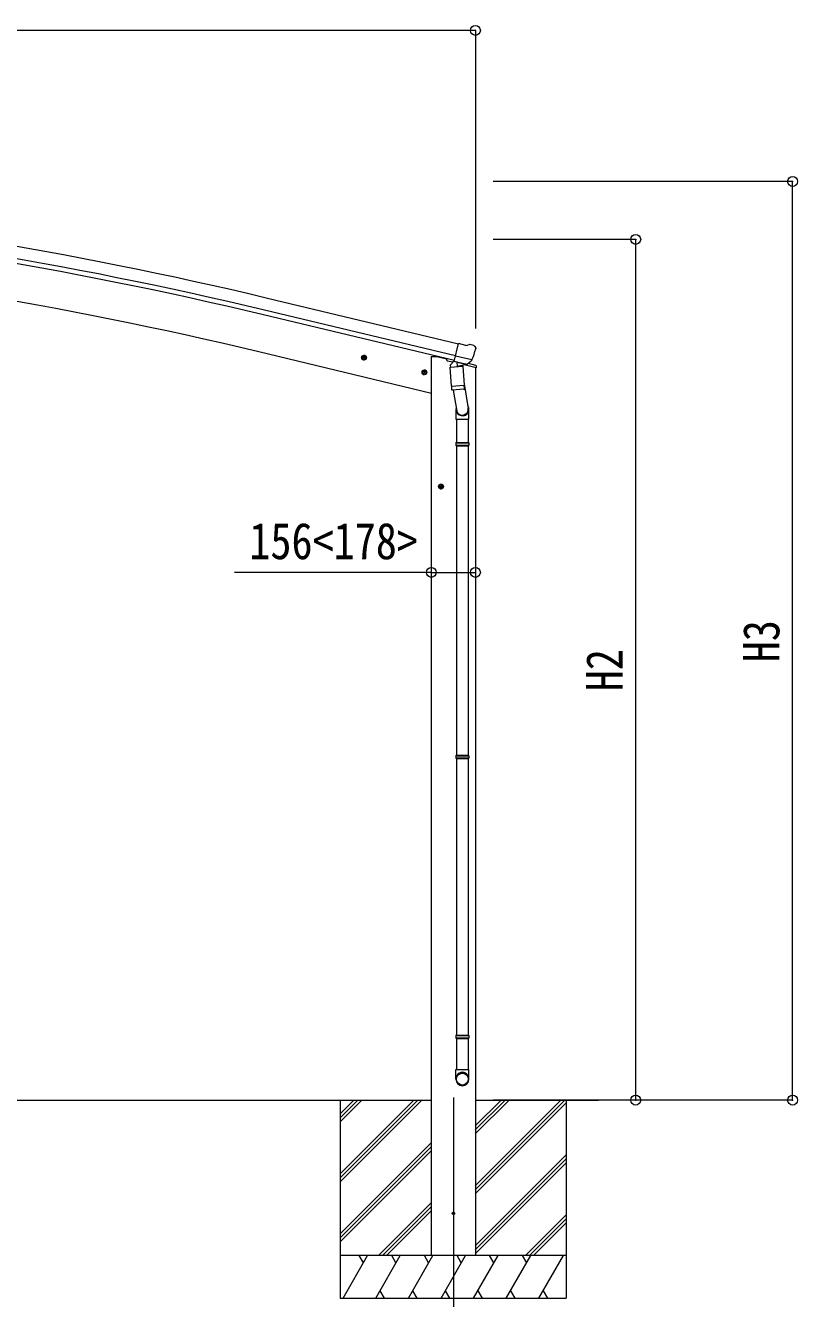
# Model space of a CAD drawing. Units: millimetres at full size; details may follow other scales. Extents: x -9783 to 9892, y -6828 to 6752.
# Drawn here: x -1768 to 964, y -1815 to 2688 of the extents above; entities that cross this region are included whole.
import ezdxf
from ezdxf.enums import TextEntityAlignment as Align

# ---------------------------------------------------------------- set-up
doc = ezdxf.new("R2010")
doc.units = ezdxf.units.MM
doc.header["$LTSCALE"] = 35
doc.header["$PDMODE"] = 32
doc.header["$PDSIZE"] = 35
for name, color, linetype, lineweight in [('0-0_0', 7, 'Continuous', 9), ('0-1_本体', 4, 'Continuous', 9), ('0-2_部品', 7, 'Continuous', 9), ('0-8_PARTS2', 2, 'Continuous', 9), ('0-A_寸法', 6, 'Continuous', 9)]:
    doc.layers.add(name, color=color, linetype=linetype, lineweight=lineweight)
doc.styles.add('ＭＳ ゴシック', font='')
doc.styles.get('ＭＳ ゴシック').set_extended_font_data('MS Gothic')

msp = doc.modelspace()

# ---------------------------------------------------------------- linework, layer by layer
at = {"layer": '0-0_0'}
for p, q in [((-7201.93, -1113.2), (-332.96, -1113.2)), ((-654.51, -1113.2), (-654.51, -1813.2)), ((-654.51, -1373.93), (-393.78, -1113.2)), ((-654.51, -1388.07), (-379.64, -1113.2)), ((-654.51, -1402.21), (-365.5, -1113.2)), ((-654.51, -1190.08), (-577.63, -1113.2)), ((-654.51, -1175.94), (-591.77, -1113.2)), ((-654.51, -1161.8), (-605.93, -1113.21)), ((-605.92, -1113.21), (-605.91, -1113.2)), ((-176.76, -1232.83), (-57.13, -1113.2)), ((-176.76, -1218.69), (-71.27, -1113.2)), ((-176.76, -1204.55), (-85.41, -1113.2)), ((-176.76, -1416.68), (126.71, -1113.21)), ((-176.76, -1430.82), (140.85, -1113.21)), ((-176.76, -1444.96), (145.49, -1122.71)), ((-176.26, -1113.2), (258.92, -1113.2)), ((145.49, -1113.2), (145.49, -1813.2)), ((-654.51, -1586.06), (-332.26, -1263.81)), ((-654.51, -1600.2), (-332.26, -1277.95)), ((-654.51, -1614.34), (-332.26, -1292.09)), ((-176.76, -1628.81), (145.49, -1306.56)), ((-176.76, -1642.95), (145.49, -1320.7)), ((-176.76, -1657.09), (145.49, -1334.84)), ((-519.52, -1663.2), (-332.26, -1475.94)), ((-505.38, -1663.2), (-332.26, -1490.08)), ((-491.23, -1663.2), (-332.26, -1504.23)), ((0.98, -1663.2), (145.49, -1518.69)), ((15.12, -1663.2), (145.49, -1532.83)), ((29.27, -1663.2), (145.49, -1546.98)), ((145.49, -1663.2), (-654.51, -1663.2)), ((-644.22, -1813.2), (-557.62, -1663.2)), ((-572.62, -1689.18), (-587.62, -1663.2)), ((-528.75, -1813.2), (-442.15, -1663.2)), ((-457.15, -1689.18), (-472.15, -1663.2)), ((-413.28, -1813.2), (-326.68, -1663.2)), ((-341.68, -1689.18), (-356.68, -1663.2)), ((-297.81, -1813.2), (-211.21, -1663.2)), ((-226.21, -1689.18), (-241.21, -1663.2)), ((-182.34, -1813.2), (-95.74, -1663.2)), ((-110.74, -1689.18), (-125.74, -1663.2)), ((-66.87, -1813.2), (19.73, -1663.2)), ((-10.27, -1663.2), (4.73, -1689.18)), ((48.6, -1813.2), (135.2, -1663.2)), ((-513.75, -1787.22), (-498.75, -1813.2)), ((-398.28, -1787.22), (-383.28, -1813.2)), ((-282.81, -1787.22), (-267.81, -1813.2)), ((-167.34, -1787.22), (-152.34, -1813.2)), ((-51.87, -1787.22), (-36.87, -1813.2)), ((63.6, -1787.22), (78.6, -1813.2)), ((-654.51, -1813.2), (145.49, -1813.2))]:
    msp.add_line(p, q, dxfattribs=at)
at = {"layer": '0-1_本体'}
for p, q in [((-236.28, 1561.03), (-911.96, 1722.98)), ((-246.36, 1519.05), (-922.03, 1681)), ((-250.28, 1502.69), (-925.95, 1664.64)), ((-331.76, 1386.8), (-942.57, 1533.44)), ((-332.09, 1516.8), (-332.09, -1663.2)), ((-176.09, 1477.83), (-176.09, -1663.2))]:
    msp.add_line(p, q, dxfattribs=at)
msp.add_lwpolyline([(-332.09, 1516.8), (-312.09, 1516.8), (-278.25, 1508.68)], dxfattribs=at)
for centre, radius, start, end in [((-4284.72, -12348.27), 14469.82, 76.52099, 85.02099), ((-4284.72, -12348.27), 14409.82, 76.52099, 85.02099), ((-4284.72, -12348.27), 14426.65, 76.52099, 85.02099), ((-4302.14, -12461.37), 14392.42, 76.50111, 84.99887)]:
    msp.add_arc(centre, radius, start, end, dxfattribs=at)
at = {"layer": '0-2_部品'}
for p, q in [((-209.88, 1556.74), (-235.81, 1562.97)), ((-209.88, 1556.74), (-196.62, 1559.44)), ((-182.14, 1556.25), (-195.32, 1559.42)), ((-179.04, 1554.01), (-175.19, 1547.71)), ((-174.82, 1545.43), (-175.1, 1544.28)), ((-560.56, 1510.74), (-580.01, 1515.41)), ((-577.58, 1514.82), (-572.42, 1520.27)), ((-575.45, 1507.63), (-577.58, 1514.82)), ((-572.62, 1503.35), (-567.95, 1522.8)), ((-572.42, 1520.27), (-565.12, 1518.52)), ((-565.12, 1518.52), (-562.99, 1511.32)), ((-278.25, 1509.45), (-278.25, 1506.14)), ((-255.53, 1496.74), (-274.42, 1501.28)), ((-251.54, 1501.34), (-264.85, 1486.02)), ((-250.59, 1501.4), (-251.54, 1501.34)), ((-247.51, 1498.93), (-249.04, 1499.3)), ((-210.81, 1490.12), (-247.51, 1498.93)), ((-188.88, 1505.12), (-246.38, 1518.93)), ((-241.56, 1497.11), (-240.54, 1482.5)), ((-213.35, 1488.11), (-239.16, 1481.67)), ((-173.7, 1477.1), (-216.4, 1487.35)), ((-208.44, 1489.65), (-215.96, 1491.45)), ((-212.64, 1489.89), (-212.59, 1489.15)), ((-209.28, 1489.75), (-210.81, 1490.12)), ((-205.73, 1490.21), (-189.35, 1504.7)), ((-202.2, 1493.2), (-176, 1486.9)), ((-346.73, 1458.99), (-366.18, 1463.66)), ((-363.76, 1463.08), (-358.59, 1468.52)), ((-361.62, 1455.88), (-363.76, 1463.08)), ((-358.79, 1451.6), (-354.12, 1471.05)), ((-358.59, 1468.52), (-351.29, 1466.77)), ((-351.29, 1466.77), (-349.16, 1459.57)), ((-265.95, 1479.57), (-220.27, 1482.76)), ((-261.28, 1412.73), (-265.95, 1479.57)), ((-264.85, 1486.02), (-264.41, 1479.68)), ((-222.04, 1485.94), (-221.81, 1482.66)), ((-220.27, 1482.76), (-215.59, 1415.93)), ((-173.7, 1483.99), (-173.7, 1477.1)), ((-261.28, 1412.73), (-215.59, 1415.93)), ((-261.27, 1412.73), (-260.38, 1400.04)), ((-216.58, 1401.32), (-258.27, 1398.41)), ((-254.76, 1398.65), (-242.11, 1323.72)), ((-215.93, 1420.81), (-201.41, 1333.04)), ((-214.73, 1403.46), (-215.6, 1415.93)), ((-215.13, 1402.1), (-215.13, 1402.1)), ((-245.26, 1330.54), (-245.26, 1295.88)), ((-199.26, 1295.88), (-199.26, 1330.23)), ((-245.26, 1295.88), (-199.26, 1295.88)), ((-243.26, 1295.88), (-243.26, 1213.36)), ((-201.26, 1295.88), (-201.26, 1213.36)), ((-245.26, 1211.36), (-244.26, 1213.36)), ((-245.26, 1211.36), (-199.26, 1211.36)), ((-245.26, 1211.36), (-245.26, 1203.36)), ((-245.26, 1203.36), (-199.26, 1203.36)), ((-245.26, 1203.36), (-244.26, 1201.36)), ((-244.26, 1213.36), (-200.26, 1213.36)), ((-244.26, 1201.36), (-200.26, 1201.36)), ((-243.26, 1201.36), (-243.26, 107.17)), ((-201.26, 1201.36), (-201.26, 107.17)), ((-199.26, 1211.36), (-200.26, 1213.36)), ((-307.76, 1057.3), (-287.76, 1057.3)), ((-304.26, 1061.05), (-297.76, 1064.8)), ((-297.76, 1047.3), (-297.76, 1067.3)), ((-297.76, 1064.8), (-291.26, 1061.05)), ((-291.26, 1053.55), (-297.76, 1049.79)), ((-291.26, 1061.05), (-291.26, 1053.55)), ((-245.26, 105.17), (-244.26, 107.17)), ((-245.26, 105.17), (-199.26, 105.17)), ((-245.26, 105.17), (-245.26, 97.17)), ((-245.26, 97.17), (-199.26, 97.17)), ((-245.26, 97.17), (-244.26, 95.17)), ((-244.26, 107.17), (-200.26, 107.17)), ((-244.26, 95.17), (-200.26, 95.17)), ((-243.26, 95.17), (-243.26, -882.75)), ((-201.26, 95.17), (-201.26, -882.75)), ((-199.26, 105.17), (-200.26, 107.17)), ((-245.26, -884.75), (-244.26, -882.75)), ((-245.26, -884.75), (-199.26, -884.75)), ((-245.26, -884.75), (-245.26, -892.75)), ((-245.26, -892.75), (-199.26, -892.75)), ((-245.26, -892.75), (-244.26, -894.75)), ((-244.26, -882.75), (-200.26, -882.75)), ((-244.26, -894.75), (-200.26, -894.75)), ((-243.26, -894.75), (-243.26, -1004.75)), ((-201.26, -894.75), (-201.26, -1004.75)), ((-199.26, -884.75), (-200.26, -882.75)), ((-245.26, -1038.9), (-245.26, -1004.75)), ((-245.26, -1004.75), (-199.26, -1004.75)), ((-199.26, -1038.9), (-199.26, -1004.75))]:
    msp.add_line(p, q, dxfattribs=at)
for points in [[(-241.24, 1497.52), (-250.96, 1499.86), (-235.81, 1562.97)], [(-562.99, 1511.32), (-568.15, 1505.88), (-575.45, 1507.63)], [(-241.24, 1497.52), (-241, 1497.37), (-216.24, 1491.42), (-215.96, 1491.45)], [(-188.61, 1505.7), (-189.19, 1504.86), (-189.35, 1504.7)], [(-349.16, 1459.57), (-354.33, 1454.13), (-361.62, 1455.88)], [(-199.26, 1211.36), (-199.26, 1203.36), (-200.26, 1201.36)], [(-297.76, 1049.79), (-304.26, 1053.55), (-304.26, 1061.05)], [(-199.26, 105.17), (-199.26, 97.17), (-200.26, 95.17)], [(-199.26, -884.75), (-199.26, -892.75), (-200.26, -894.75)]]:
    msp.add_lwpolyline(points, dxfattribs=at)
for centre, radius in [((-570.29, 1513.07), 8.5), ((-570.29, 1513.07), 7.7), ((-570.29, 1513.07), 6.5), ((-356.46, 1461.32), 8.5), ((-356.46, 1461.32), 7.7), ((-356.46, 1461.32), 6.5), ((-297.76, 1057.3), 8.5), ((-297.76, 1057.3), 7.7), ((-297.76, 1057.3), 6.5)]:
    msp.add_circle(centre, radius, dxfattribs=at)
at = {"layer": '0-2_部品', "color": 4}
msp.add_circle((-254.01, -1513.2), 4.5, dxfattribs=at)
at = {"layer": '0-2_部品'}
for centre, radius, start, end in [((-196.02, 1556.5), 3, 76.5, 101.5), ((-371.91, 1591.53), 202.4, 334.90875, 346.5), ((-183.31, 1551.39), 5, 31.5, 76.5), ((-273.25, 1506.14), 5, 180, 256.5), ((-248.92, 1499.78), 0.5, 221.23754, 256.5), ((-242.16, 1497.03), 0.604, 7.79405, 79.40158), ((-213.59, 1489.08), 1, 284, 4), ((-212.14, 1489.93), 0.5, 76.5, 184), ((-209.16, 1490.24), 0.5, 256.5, 291.76246), ((-176.7, 1483.99), 3, 0, 76.5), ((-239.51, 1482.64), 1.03, 188.03431, 289.96103), ((-258.41, 1400.4), 2, 190.53157, 274), ((-216.71, 1403.32), 2, 274, 322.59038), ((-216.67, 1403.29), 1.95, 322.52234, 4.95983)]:
    msp.add_arc(centre, radius, start, end, dxfattribs=at)
for centre, major_axis, ratio, start_param, end_param in [((-177.74, 1546.14), (1.57, -2.57), 0.99628, 0.7835347, 1.5707963), ((-207.74, 1492.57), (0.73, -2.92), 0.997631, 5.8041905, 5.8929484), ((-207.77, 1492.7), (-2.63, 3.16), 0.650902, 2.1145521, 2.1873627), ((-207.72, 1492.47), (0.73, -2.92), 0.997631, 5.965759, 6.7621801), ((-222.26, 1330.54), (-23, 0), 0.996195, 6.0000678, 10.0103449), ((-222.26, 1330.54), (-21, 0), 0.996195, 0.3319459, 3.3482706), ((-222.26, -1037.15), (23, 0), 0.996195, 6.2831853, 9.424778), ((-222.26, -1038.9), (23, 0), 0.996195, 6.2831853, 9.424778), ((-222.26, -1038.9), (0, -23.43), 0.981806, 4.712389, 7.8539816)]:
    msp.add_ellipse(centre, major_axis=major_axis, ratio=ratio, start_param=start_param, end_param=end_param, dxfattribs=at)
msp.add_ellipse((-222.26, -1038.9), major_axis=(-21, 0), ratio=0.996195, dxfattribs=at)
at = {"layer": '0-8_PARTS2'}
msp.add_line((-254.01, -1103.99), (-254.01, -1954.23), dxfattribs=at)
at = {"layer": '0-A_寸法'}
for p, q in [((-176.09, 2670.7), (-7358.09, 2670.7)), ((-176.09, 2670.7), (-176.09, 1615.88)), ((946.2, 2136.38), (-113.24, 2136.38)), ((946.2, -1113.2), (946.2, 2136.38)), ((391.18, 1931.48), (-113.24, 1931.48)), ((391.18, -1113.2), (391.18, 1931.48)), ((-332.09, 753.57), (-1028.25, 753.57)), ((-332.09, 753.57), (-176.09, 753.57)), ((391.18, -1113.2), (-113.24, -1113.2)), ((946.2, -1113.2), (391.18, -1113.2))]:
    msp.add_line(p, q, dxfattribs=at)
for p in [(-176.09, 2670.7), (946.2, 2136.38), (391.18, 1931.48), (-332.09, 753.57), (-176.09, 753.57), (391.18, -1113.2), (946.2, -1113.2)]:
    msp.add_point(p, dxfattribs=at)

# ---------------------------------------------------------------- texts
at = {"layer": '0-A_寸法', "color": 7, "style": 'ＭＳ ゴシック', "width": 0.85}
msp.add_text('156<178>', height=129, dxfattribs=at).set_placement((-976.09, 761.57), align=Align.BOTTOM_LEFT)
for s, p in [('H3', (938.2, 435.59)), ('H2', (383.18, 333.14))]:
    msp.add_text(s, height=129, rotation=90, dxfattribs=at).set_placement(p, align=Align.BOTTOM_LEFT)

doc.saveas('drawing.dxf')
